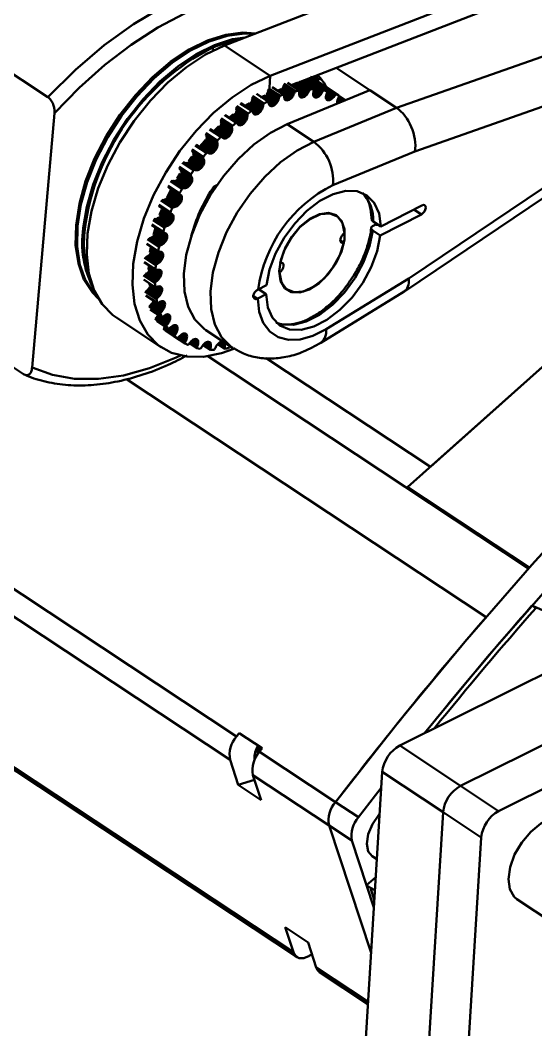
# Model space of a CAD drawing. Header units: millimetres. Extents: x -253 to 12701, y 1223 to 2077.
# Drawn here: x 325.2 to 370.3, y 1544 to 1632.4 of the extents above; entities that cross this region are included whole.
import ezdxf

# ---------------------------------------------------------------- set-up
doc = ezdxf.new("R2010")
doc.units = ezdxf.units.MM
doc.layers.add('NET DAM', color=7, linetype='Continuous', lineweight=50)

msp = doc.modelspace()

# ---------------------------------------------------------------- linework, layer by layer
at = {"layer": 'NET DAM', "color": 7}
for p, q in [((386.724, 1642.866), (347.053, 1627.502)), ((383.516, 1640.072), (349.682, 1626.969)), ((327.632, 1625.61), (308.999, 1637.952)), ((357.603, 1635.779), (343.06, 1630.146)), ((358.093, 1624.688), (377.401, 1631.483)), ((347.053, 1627.502), (343.06, 1630.146)), ((351.258, 1626.944), (351.114, 1627.523)), ((352.817, 1628.183), (355.764, 1626.231)), ((378.967, 1627.65), (359.717, 1620.875)), ((348.234, 1625.847), (347.236, 1626.508)), ((349.111, 1625.849), (348.113, 1626.51)), ((349.154, 1625.949), (348.156, 1626.61)), ((349.186, 1626.04), (348.188, 1626.702)), ((349.225, 1626.107), (348.226, 1626.768)), ((349.279, 1626.144), (348.281, 1626.805)), ((349.58, 1626.203), (348.581, 1626.864)), ((349.619, 1626.184), (348.621, 1626.846)), ((349.486, 1626.893), (348.895, 1626.664)), ((350.25, 1625.836), (348.962, 1626.69)), ((350.318, 1625.93), (349.094, 1626.741)), ((350.377, 1626.025), (349.222, 1626.79)), ((350.43, 1626.123), (349.349, 1626.839)), ((350.472, 1626.214), (349.462, 1626.883)), ((350.517, 1626.277), (349.518, 1626.938)), ((350.571, 1626.306), (349.573, 1626.967)), ((350.853, 1626.307), (349.79, 1627.01)), ((351.554, 1625.953), (349.896, 1627.051)), ((351.616, 1626.047), (350.024, 1627.101)), ((351.666, 1626.135), (350.14, 1627.146)), ((351.715, 1626.193), (350.227, 1627.179)), ((351.769, 1626.212), (350.279, 1627.2)), ((352.025, 1626.156), (350.386, 1627.241)), ((352.683, 1625.721), (350.387, 1627.242)), ((352.741, 1625.805), (350.504, 1627.287)), ((352.794, 1625.858), (350.587, 1627.319)), ((352.845, 1625.867), (350.628, 1627.335)), ((353.071, 1625.754), (350.663, 1627.348)), ((346.479, 1625.025), (345.48, 1625.686)), ((346.529, 1625.077), (345.531, 1625.738)), ((346.847, 1625.246), (345.849, 1625.907)), ((346.896, 1625.247), (345.898, 1625.908)), ((346.607, 1625.773), (346.222, 1625.6)), ((347.424, 1624.926), (346.33, 1625.65)), ((347.521, 1625.006), (346.46, 1625.709)), ((347.613, 1625.107), (346.607, 1625.773)), ((347.694, 1625.226), (346.695, 1625.887)), ((347.743, 1625.329), (346.745, 1625.99)), ((347.783, 1625.429), (346.785, 1626.09)), ((347.815, 1625.528), (346.817, 1626.189)), ((347.837, 1625.618), (346.838, 1626.279)), ((347.869, 1625.686), (346.87, 1626.348)), ((347.922, 1625.731), (346.924, 1626.392)), ((348.279, 1625.838), (347.281, 1626.499)), ((348.008, 1626.32), (347.72, 1626.208)), ((348.911, 1625.54), (347.835, 1626.253)), ((347.869, 1625.686), (347.837, 1625.618)), ((347.922, 1625.731), (347.869, 1625.686)), ((349.002, 1625.651), (347.997, 1626.316)), ((349.061, 1625.751), (348.062, 1626.412)), ((348.279, 1625.838), (348.234, 1625.847)), ((348.292, 1625.786), (348.279, 1625.838)), ((348.286, 1625.702), (348.292, 1625.786)), ((348.288, 1625.615), (348.286, 1625.702)), ((348.714, 1625.386), (348.287, 1625.669)), ((348.814, 1625.452), (348.288, 1625.8)), ((355.764, 1626.231), (348.536, 1623.248)), ((349.002, 1625.651), (348.911, 1625.54)), ((349.061, 1625.751), (349.002, 1625.651)), ((349.111, 1625.849), (349.061, 1625.751)), ((349.154, 1625.949), (349.111, 1625.849)), ((349.186, 1626.04), (349.154, 1625.949)), ((349.225, 1626.107), (349.186, 1626.04)), ((349.279, 1626.144), (349.225, 1626.107)), ((349.619, 1626.184), (349.58, 1626.203)), ((349.596, 1625.856), (349.597, 1625.944)), ((349.604, 1625.769), (349.596, 1625.856)), ((349.953, 1625.612), (349.596, 1625.848)), ((349.597, 1625.944), (349.606, 1626.038)), ((350.053, 1625.662), (349.598, 1625.962)), ((349.64, 1625.684), (349.604, 1625.769)), ((349.606, 1626.038), (349.623, 1626.126)), ((349.857, 1625.589), (349.611, 1625.752)), ((350.153, 1625.737), (349.617, 1626.092)), ((349.623, 1626.126), (349.619, 1626.184)), ((349.697, 1625.625), (349.64, 1625.684)), ((349.771, 1625.593), (349.651, 1625.672)), ((349.771, 1625.593), (349.697, 1625.625)), ((350.053, 1625.662), (349.953, 1625.612)), ((350.153, 1625.737), (350.053, 1625.662)), ((350.25, 1625.836), (350.153, 1625.737)), ((350.318, 1625.93), (350.25, 1625.836)), ((350.377, 1626.025), (350.318, 1625.93)), ((350.43, 1626.123), (350.377, 1626.025)), ((350.472, 1626.214), (350.43, 1626.123)), ((350.517, 1626.277), (350.472, 1626.214)), ((350.571, 1626.306), (350.517, 1626.277)), ((350.815, 1625.838), (350.819, 1625.933)), ((350.836, 1625.74), (350.815, 1625.838)), ((351.208, 1625.632), (350.817, 1625.89)), ((350.819, 1625.933), (350.832, 1626.027)), ((351.11, 1625.599), (350.826, 1625.788)), ((351.31, 1625.691), (350.83, 1626.009)), ((350.832, 1626.027), (350.854, 1626.125)), ((350.879, 1625.665), (350.836, 1625.74)), ((350.886, 1626.279), (350.853, 1626.307)), ((350.854, 1626.125), (350.882, 1626.216)), ((351.02, 1625.594), (350.859, 1625.701)), ((351.412, 1625.777), (350.86, 1626.143)), ((350.942, 1625.617), (350.879, 1625.665)), ((350.882, 1626.216), (350.886, 1626.279)), ((351.486, 1625.864), (350.885, 1626.262)), ((351.208, 1625.632), (351.11, 1625.599)), ((351.31, 1625.691), (351.208, 1625.632)), ((351.412, 1625.777), (351.31, 1625.691)), ((351.486, 1625.864), (351.412, 1625.777)), ((351.554, 1625.953), (351.486, 1625.864)), ((351.616, 1626.047), (351.554, 1625.953)), ((351.666, 1626.135), (351.616, 1626.047)), ((351.715, 1626.193), (351.666, 1626.135)), ((351.769, 1626.212), (351.715, 1626.193)), ((351.926, 1625.663), (351.943, 1625.763)), ((351.931, 1625.554), (351.926, 1625.663)), ((352.355, 1625.404), (351.929, 1625.686)), ((351.943, 1625.763), (351.968, 1625.862)), ((352.46, 1625.475), (351.955, 1625.81)), ((351.968, 1625.862), (352.001, 1625.961)), ((352.54, 1625.553), (351.987, 1625.919)), ((352.001, 1625.961), (352.039, 1626.053)), ((352.051, 1626.119), (352.025, 1626.156)), ((352.614, 1625.634), (352.027, 1626.023)), ((352.039, 1626.053), (352.051, 1626.119)), ((352.614, 1625.634), (352.54, 1625.553)), ((352.683, 1625.721), (352.614, 1625.634)), ((352.741, 1625.805), (352.683, 1625.721)), ((352.794, 1625.858), (352.741, 1625.805)), ((352.845, 1625.867), (352.794, 1625.858)), ((353.022, 1625.551), (353.069, 1625.641)), ((353.547, 1625.316), (353.066, 1625.634)), ((353.069, 1625.641), (353.09, 1625.709)), ((353.09, 1625.709), (353.071, 1625.754)), ((353.652, 1625.359), (353.076, 1625.74)), ((353.623, 1625.347), (353.087, 1625.702)), ((355.764, 1626.231), (358.093, 1624.688)), ((345.086, 1624.138), (344.087, 1624.799)), ((345.132, 1624.195), (344.134, 1624.856)), ((345.448, 1624.414), (344.45, 1625.076)), ((345.501, 1624.426), (344.502, 1625.087)), ((345.286, 1625.107), (344.925, 1624.888)), ((346.01, 1624.169), (344.925, 1624.888)), ((346.109, 1624.242), (345.032, 1624.954)), ((346.202, 1624.335), (345.154, 1625.028)), ((346.285, 1624.445), (345.286, 1625.107)), ((346.355, 1624.57), (345.357, 1625.231)), ((346.394, 1624.674), (345.396, 1625.335)), ((346.423, 1624.773), (345.425, 1625.434)), ((346.443, 1624.87), (345.445, 1625.531)), ((346.454, 1624.956), (345.456, 1625.617)), ((346.423, 1624.773), (346.394, 1624.674)), ((346.443, 1624.87), (346.423, 1624.773)), ((346.454, 1624.956), (346.443, 1624.87)), ((346.479, 1625.025), (346.454, 1624.956)), ((346.529, 1625.077), (346.479, 1625.025)), ((346.896, 1625.247), (346.847, 1625.246)), ((346.917, 1625.203), (346.896, 1625.247)), ((346.922, 1625.125), (346.917, 1625.203)), ((347.324, 1624.869), (346.921, 1625.135)), ((346.937, 1625.047), (346.922, 1625.125)), ((346.96, 1624.975), (346.937, 1625.047)), ((347.226, 1624.837), (346.944, 1625.024)), ((346.993, 1624.909), (346.96, 1624.975)), ((347.136, 1624.832), (346.98, 1624.936)), ((347.057, 1624.856), (346.993, 1624.909)), ((347.136, 1624.832), (347.057, 1624.856)), ((347.226, 1624.837), (347.136, 1624.832)), ((347.324, 1624.869), (347.226, 1624.837)), ((347.424, 1624.926), (347.324, 1624.869)), ((347.521, 1625.006), (347.424, 1624.926)), ((347.613, 1625.107), (347.521, 1625.006)), ((347.694, 1625.226), (347.613, 1625.107)), ((347.743, 1625.329), (347.694, 1625.226)), ((347.783, 1625.429), (347.743, 1625.329)), ((347.815, 1625.528), (347.783, 1625.429)), ((347.837, 1625.618), (347.815, 1625.528)), ((348.3, 1625.534), (348.288, 1625.615)), ((348.616, 1625.345), (348.297, 1625.557)), ((348.32, 1625.457), (348.3, 1625.534)), ((348.523, 1625.332), (348.318, 1625.467)), ((348.371, 1625.387), (348.32, 1625.457)), ((348.44, 1625.345), (348.366, 1625.394)), ((348.44, 1625.345), (348.371, 1625.387)), ((348.523, 1625.332), (348.44, 1625.345)), ((348.616, 1625.345), (348.523, 1625.332)), ((348.714, 1625.386), (348.616, 1625.345)), ((348.814, 1625.452), (348.714, 1625.386)), ((348.911, 1625.54), (348.814, 1625.452)), ((349.857, 1625.589), (349.771, 1625.593)), ((349.953, 1625.612), (349.857, 1625.589)), ((351.02, 1625.594), (350.942, 1625.617)), ((351.11, 1625.599), (351.02, 1625.594)), ((352.255, 1625.362), (351.93, 1625.577)), ((351.961, 1625.465), (351.931, 1625.554)), ((352.161, 1625.347), (351.954, 1625.484)), ((352.011, 1625.4), (351.961, 1625.465)), ((352.079, 1625.36), (352.003, 1625.411)), ((352.079, 1625.36), (352.011, 1625.4)), ((352.161, 1625.347), (352.079, 1625.36)), ((352.255, 1625.362), (352.161, 1625.347)), ((352.355, 1625.404), (352.255, 1625.362)), ((352.46, 1625.475), (352.355, 1625.404)), ((352.54, 1625.553), (352.46, 1625.475)), ((352.902, 1625.13), (352.912, 1625.248)), ((352.913, 1625.054), (352.902, 1625.13)), ((352.972, 1625.079), (352.903, 1625.124)), ((353.087, 1625.126), (352.911, 1625.242)), ((352.912, 1625.248), (352.941, 1625.351)), ((353.2, 1625.173), (352.94, 1625.345)), ((352.941, 1625.351), (352.978, 1625.451)), ((353.315, 1625.22), (352.976, 1625.445)), ((352.978, 1625.451), (353.022, 1625.551)), ((353.435, 1625.27), (353.019, 1625.545)), ((326.255, 1601.965), (328.215, 1624.224)), ((344.07, 1623.37), (343.072, 1624.032)), ((344.124, 1623.391), (343.126, 1624.052)), ((343.847, 1624.141), (343.468, 1623.844)), ((344.604, 1623.198), (343.541, 1623.902)), ((344.704, 1623.263), (343.631, 1623.973)), ((344.799, 1623.349), (343.734, 1624.054)), ((344.886, 1623.453), (343.847, 1624.141)), ((344.96, 1623.57), (343.961, 1624.231)), ((345.017, 1623.698), (344.019, 1624.359)), ((345.044, 1623.8), (344.045, 1624.462)), ((345.061, 1623.897), (344.063, 1624.558)), ((345.069, 1624.07), (344.071, 1624.731)), ((345.069, 1623.99), (344.071, 1624.651)), ((345.061, 1623.897), (345.044, 1623.8)), ((345.069, 1623.99), (345.061, 1623.897)), ((345.086, 1624.138), (345.069, 1624.07)), ((345.069, 1624.07), (345.069, 1623.99)), ((345.132, 1624.195), (345.086, 1624.138)), ((345.501, 1624.426), (345.448, 1624.414)), ((345.529, 1624.389), (345.501, 1624.426)), ((345.545, 1624.32), (345.529, 1624.389)), ((345.91, 1624.12), (345.534, 1624.37)), ((345.572, 1624.251), (345.545, 1624.32)), ((345.815, 1624.097), (345.568, 1624.26)), ((345.607, 1624.191), (345.572, 1624.251)), ((345.651, 1624.138), (345.607, 1624.191)), ((345.727, 1624.103), (345.624, 1624.171)), ((345.727, 1624.103), (345.651, 1624.138)), ((345.815, 1624.097), (345.727, 1624.103)), ((345.91, 1624.12), (345.815, 1624.097)), ((346.01, 1624.169), (345.91, 1624.12)), ((346.109, 1624.242), (346.01, 1624.169)), ((346.202, 1624.335), (346.109, 1624.242)), ((346.285, 1624.445), (346.202, 1624.335)), ((346.355, 1624.57), (346.285, 1624.445)), ((346.394, 1624.674), (346.355, 1624.57)), ((350.866, 1621.705), (358.093, 1624.688)), ((343.602, 1622.38), (342.569, 1623.064)), ((343.665, 1622.502), (342.667, 1623.163)), ((343.709, 1622.63), (342.71, 1623.291)), ((343.712, 1622.979), (342.714, 1623.64)), ((343.721, 1623.044), (342.723, 1623.705)), ((343.723, 1622.729), (342.725, 1623.39)), ((343.724, 1622.906), (342.726, 1623.567)), ((343.728, 1622.82), (342.73, 1623.481)), ((343.763, 1623.106), (342.765, 1623.767)), ((344.505, 1623.157), (343.468, 1623.844)), ((343.721, 1623.044), (343.712, 1622.979)), ((343.712, 1622.979), (343.724, 1622.906)), ((343.763, 1623.106), (343.721, 1623.044)), ((344.124, 1623.391), (344.07, 1623.37)), ((344.16, 1623.364), (344.124, 1623.391)), ((344.187, 1623.304), (344.16, 1623.364)), ((344.224, 1623.247), (344.187, 1623.304)), ((344.41, 1623.144), (344.201, 1623.283)), ((344.27, 1623.2), (344.224, 1623.247)), ((344.324, 1623.161), (344.27, 1623.2)), ((344.41, 1623.144), (344.324, 1623.161)), ((344.505, 1623.157), (344.41, 1623.144)), ((344.604, 1623.198), (344.505, 1623.157)), ((344.704, 1623.263), (344.604, 1623.198)), ((344.799, 1623.349), (344.704, 1623.263)), ((344.886, 1623.453), (344.799, 1623.349)), ((344.96, 1623.57), (344.886, 1623.453)), ((345.017, 1623.698), (344.96, 1623.57)), ((345.044, 1623.8), (345.017, 1623.698)), ((348.536, 1623.248), (350.866, 1621.705)), ((342.415, 1621.708), (341.416, 1622.369)), ((342.415, 1621.768), (341.417, 1622.43)), ((342.437, 1621.644), (341.439, 1622.305)), ((342.451, 1621.833), (341.453, 1622.495)), ((342.453, 1621.566), (341.455, 1622.227)), ((342.46, 1621.482), (341.462, 1622.143)), ((342.742, 1622.137), (341.744, 1622.798)), ((342.797, 1622.167), (341.799, 1622.828)), ((342.839, 1622.15), (341.841, 1622.811)), ((343.137, 1622.001), (342.139, 1622.662)), ((343.236, 1622.033), (342.205, 1622.716)), ((343.337, 1622.09), (342.28, 1622.79)), ((343.434, 1622.169), (342.369, 1622.875)), ((343.524, 1622.268), (342.466, 1622.968)), ((342.797, 1622.167), (342.742, 1622.137)), ((342.839, 1622.15), (342.797, 1622.167)), ((342.876, 1622.101), (342.839, 1622.15)), ((343.043, 1621.999), (342.863, 1622.118)), ((342.924, 1622.057), (342.876, 1622.101)), ((343.337, 1622.09), (343.236, 1622.033)), ((343.434, 1622.169), (343.337, 1622.09)), ((343.524, 1622.268), (343.434, 1622.169)), ((343.602, 1622.38), (343.524, 1622.268)), ((343.665, 1622.502), (343.602, 1622.38)), ((343.709, 1622.63), (343.665, 1622.502)), ((343.723, 1622.729), (343.709, 1622.63)), ((343.728, 1622.82), (343.723, 1622.729)), ((343.724, 1622.906), (343.728, 1622.82)), ((359.184, 1609.762), (378.742, 1622.953)), ((341.495, 1620.742), (340.497, 1621.404)), ((341.55, 1620.781), (340.552, 1621.442)), ((341.597, 1620.774), (340.598, 1621.435)), ((341.701, 1620.707), (340.703, 1621.368)), ((341.765, 1620.688), (340.766, 1621.349)), ((341.836, 1620.678), (340.838, 1621.339)), ((341.936, 1620.7), (340.938, 1621.361)), ((342.038, 1620.749), (341.008, 1621.431)), ((342.137, 1620.821), (341.084, 1621.519)), ((342.23, 1620.914), (341.168, 1621.617)), ((342.312, 1621.022), (341.259, 1621.719)), ((342.38, 1621.14), (341.35, 1621.822)), ((342.43, 1621.264), (341.432, 1621.925)), ((342.459, 1621.39), (341.461, 1622.051)), ((342.43, 1621.264), (342.38, 1621.14)), ((342.451, 1621.833), (342.415, 1621.768)), ((342.415, 1621.768), (342.415, 1621.708)), ((342.415, 1621.708), (342.437, 1621.644)), ((342.459, 1621.39), (342.43, 1621.264)), ((342.437, 1621.644), (342.453, 1621.566)), ((342.453, 1621.566), (342.46, 1621.482)), ((342.46, 1621.482), (342.459, 1621.39)), ((342.98, 1622.023), (342.913, 1622.067)), ((342.98, 1622.023), (342.924, 1622.057)), ((343.043, 1621.999), (342.98, 1622.023)), ((343.137, 1622.001), (343.043, 1621.999)), ((343.236, 1622.033), (343.137, 1622.001)), ((358.789, 1608.627), (378.386, 1621.844)), ((340.218, 1620.442), (339.906, 1620.016)), ((341.19, 1619.639), (340.138, 1620.336)), ((341.197, 1620.34), (340.198, 1621.001)), ((341.205, 1620.284), (340.207, 1620.945)), ((341.246, 1619.761), (340.218, 1620.442)), ((341.226, 1620.406), (340.228, 1621.067)), ((341.238, 1620.231), (340.24, 1620.892)), ((341.266, 1620.163), (340.267, 1620.825)), ((341.283, 1619.884), (340.284, 1620.545)), ((341.285, 1620.088), (340.287, 1620.75)), ((341.296, 1620.004), (340.298, 1620.665)), ((341.226, 1620.406), (341.197, 1620.34)), ((341.197, 1620.34), (341.205, 1620.284)), ((341.55, 1620.781), (341.495, 1620.742)), ((341.597, 1620.774), (341.55, 1620.781)), ((341.643, 1620.737), (341.597, 1620.774)), ((341.701, 1620.707), (341.643, 1620.737)), ((341.765, 1620.688), (341.701, 1620.707)), ((341.836, 1620.678), (341.765, 1620.688)), ((341.936, 1620.7), (341.836, 1620.678)), ((342.038, 1620.749), (341.936, 1620.7)), ((342.137, 1620.821), (342.038, 1620.749)), ((342.23, 1620.914), (342.137, 1620.821)), ((342.312, 1621.022), (342.23, 1620.914)), ((342.38, 1621.14), (342.312, 1621.022)), ((359.717, 1620.875), (352.548, 1617.916)), ((359.067, 1591.498), (391.61, 1620.534)), ((340.093, 1618.789), (339.095, 1619.451)), ((340.116, 1618.856), (339.118, 1619.517)), ((340.357, 1619.217), (339.359, 1619.878)), ((340.41, 1619.264), (339.411, 1619.925)), ((340.461, 1619.267), (339.462, 1619.928)), ((340.515, 1619.243), (339.517, 1619.904)), ((340.581, 1619.227), (339.583, 1619.888)), ((340.652, 1619.223), (339.654, 1619.884)), ((340.729, 1619.229), (339.731, 1619.89)), ((340.833, 1619.269), (339.835, 1619.93)), ((340.935, 1619.335), (339.906, 1620.016)), ((341.031, 1619.421), (339.979, 1620.118)), ((341.117, 1619.524), (340.058, 1620.226)), ((341.117, 1619.524), (341.031, 1619.421)), ((341.19, 1619.639), (341.117, 1619.524)), ((341.246, 1619.761), (341.19, 1619.639)), ((341.205, 1620.284), (341.238, 1620.231)), ((341.238, 1620.231), (341.266, 1620.163)), ((341.283, 1619.884), (341.246, 1619.761)), ((341.266, 1620.163), (341.285, 1620.088)), ((341.296, 1620.004), (341.283, 1619.884)), ((341.285, 1620.088), (341.296, 1620.004)), ((339.197, 1618.955), (338.923, 1618.504)), ((340.043, 1617.92), (338.991, 1618.617)), ((340.122, 1618.031), (339.061, 1618.734)), ((340.11, 1618.741), (339.112, 1619.402)), ((340.184, 1618.151), (339.131, 1618.848)), ((340.153, 1618.699), (339.154, 1619.36)), ((340.192, 1618.643), (339.193, 1619.304)), ((340.227, 1618.273), (339.197, 1618.955)), ((340.223, 1618.579), (339.224, 1619.24)), ((340.246, 1618.505), (339.248, 1619.166)), ((340.249, 1618.392), (339.25, 1619.054)), ((340.116, 1618.856), (340.093, 1618.789)), ((340.093, 1618.789), (340.11, 1618.741)), ((340.11, 1618.741), (340.153, 1618.699)), ((340.153, 1618.699), (340.192, 1618.643)), ((340.192, 1618.643), (340.223, 1618.579)), ((340.223, 1618.579), (340.246, 1618.505)), ((340.41, 1619.264), (340.357, 1619.217)), ((340.461, 1619.267), (340.41, 1619.264)), ((340.515, 1619.243), (340.461, 1619.267)), ((340.581, 1619.227), (340.515, 1619.243)), ((340.652, 1619.223), (340.581, 1619.227)), ((340.729, 1619.229), (340.652, 1619.223)), ((340.833, 1619.269), (340.729, 1619.229)), ((340.935, 1619.335), (340.833, 1619.269)), ((341.031, 1619.421), (340.935, 1619.335)), ((339.13, 1617.152), (338.132, 1617.814)), ((339.145, 1617.218), (338.147, 1617.879)), ((339.154, 1617.112), (338.156, 1617.773)), ((339.255, 1617.04), (338.257, 1617.701)), ((339.352, 1617.596), (338.354, 1618.257)), ((339.402, 1617.649), (338.404, 1618.31)), ((339.456, 1617.662), (338.458, 1618.323)), ((339.518, 1617.652), (338.52, 1618.313)), ((339.59, 1617.651), (338.592, 1618.312)), ((339.666, 1617.661), (338.668, 1618.323)), ((339.748, 1617.683), (338.75, 1618.344)), ((339.854, 1617.741), (338.855, 1618.402)), ((339.953, 1617.821), (338.923, 1618.504)), ((339.748, 1617.683), (339.666, 1617.661)), ((339.854, 1617.741), (339.748, 1617.683)), ((339.953, 1617.821), (339.854, 1617.741)), ((340.043, 1617.92), (339.953, 1617.821)), ((340.122, 1618.031), (340.043, 1617.92)), ((340.184, 1618.151), (340.122, 1618.031)), ((340.227, 1618.273), (340.184, 1618.151)), ((340.249, 1618.392), (340.227, 1618.273)), ((340.246, 1618.505), (340.249, 1618.392)), ((342.324, 1617.807), (342.251, 1617.855)), ((339.019, 1616.149), (338.021, 1616.811)), ((338.419, 1617.599), (338.031, 1616.82)), ((339.114, 1616.243), (338.081, 1616.927)), ((339.197, 1616.351), (338.141, 1617.05)), ((339.265, 1616.469), (338.201, 1617.173)), ((339.315, 1616.59), (338.259, 1617.289)), ((339.297, 1616.988), (338.299, 1617.649)), ((339.344, 1616.71), (338.312, 1617.393)), ((339.333, 1616.925), (338.334, 1617.586)), ((339.351, 1616.823), (338.352, 1617.484)), ((339.145, 1617.218), (339.13, 1617.152)), ((339.13, 1617.152), (339.154, 1617.112)), ((339.154, 1617.112), (339.206, 1617.082)), ((339.206, 1617.082), (339.255, 1617.04)), ((339.255, 1617.04), (339.297, 1616.988)), ((339.297, 1616.988), (339.333, 1616.925)), ((339.333, 1616.925), (339.351, 1616.823)), ((339.351, 1616.823), (339.344, 1616.71)), ((339.402, 1617.649), (339.352, 1617.596)), ((339.456, 1617.662), (339.402, 1617.649)), ((339.518, 1617.652), (339.456, 1617.662)), ((339.59, 1617.651), (339.518, 1617.652)), ((339.666, 1617.661), (339.59, 1617.651)), ((338.328, 1615.465), (337.329, 1616.126)), ((338.335, 1615.528), (337.336, 1616.189)), ((338.359, 1615.433), (337.361, 1616.094)), ((338.504, 1615.914), (337.505, 1616.575)), ((338.549, 1615.973), (337.551, 1616.634)), ((338.605, 1615.996), (337.607, 1616.657)), ((338.673, 1615.999), (337.675, 1616.66)), ((338.75, 1616.013), (337.752, 1616.675)), ((338.83, 1616.039), (337.832, 1616.7)), ((338.915, 1616.075), (337.916, 1616.736)), ((338.549, 1615.973), (338.504, 1615.914)), ((338.605, 1615.996), (338.549, 1615.973)), ((338.673, 1615.999), (338.605, 1615.996)), ((338.75, 1616.013), (338.673, 1615.999)), ((338.83, 1616.039), (338.75, 1616.013)), ((338.915, 1616.075), (338.83, 1616.039)), ((339.019, 1616.149), (338.915, 1616.075)), ((339.114, 1616.243), (339.019, 1616.149)), ((339.197, 1616.351), (339.114, 1616.243)), ((339.265, 1616.469), (339.197, 1616.351)), ((339.315, 1616.59), (339.265, 1616.469)), ((339.344, 1616.71), (339.315, 1616.59)), ((356.725, 1614.303), (360.315, 1616.149)), ((338.162, 1614.39), (337.164, 1615.051)), ((338.247, 1614.441), (337.249, 1615.102)), ((338.348, 1614.53), (337.35, 1615.191)), ((337.582, 1615.793), (337.399, 1615.322)), ((338.437, 1614.635), (337.399, 1615.322)), ((338.51, 1614.75), (337.449, 1615.453)), ((338.567, 1614.871), (337.497, 1615.579)), ((338.603, 1614.992), (337.542, 1615.694)), ((338.618, 1615.107), (337.582, 1615.793)), ((338.609, 1615.211), (337.611, 1615.872)), ((338.335, 1615.528), (338.328, 1615.465)), ((338.328, 1615.465), (338.359, 1615.433)), ((338.359, 1615.433), (338.418, 1615.417)), ((338.576, 1615.3), (338.385, 1615.426)), ((338.418, 1615.417), (338.477, 1615.388)), ((338.529, 1615.35), (338.453, 1615.4)), ((338.477, 1615.388), (338.529, 1615.35)), ((338.529, 1615.35), (338.576, 1615.3)), ((338.576, 1615.3), (338.609, 1615.211)), ((338.618, 1615.107), (338.603, 1614.992)), ((338.609, 1615.211), (338.618, 1615.107)), ((352.859, 1615.239), (352.649, 1615.378)), ((360.277, 1615.358), (356.687, 1613.511)), ((385.774, 1615.327), (361.058, 1593.274)), ((330.857, 1614.063), (330.724, 1614.151)), ((337.703, 1613.824), (336.705, 1614.485)), ((337.705, 1613.766), (336.706, 1614.427)), ((337.83, 1614.21), (336.832, 1614.871)), ((337.021, 1614.19), (336.852, 1613.574)), ((337.871, 1614.273), (336.873, 1614.934)), ((337.928, 1614.305), (336.93, 1614.966)), ((337.999, 1614.322), (337.001, 1614.983)), ((338.064, 1613.499), (337.021, 1614.19)), ((338.08, 1614.351), (337.082, 1615.012)), ((337.871, 1614.273), (337.83, 1614.21)), ((337.928, 1614.305), (337.871, 1614.273)), ((337.999, 1614.322), (337.928, 1614.305)), ((338.08, 1614.351), (337.999, 1614.322)), ((338.162, 1614.39), (338.08, 1614.351)), ((338.247, 1614.441), (338.162, 1614.39)), ((338.348, 1614.53), (338.247, 1614.441)), ((338.437, 1614.635), (338.348, 1614.53)), ((338.51, 1614.75), (338.437, 1614.635)), ((338.567, 1614.871), (338.51, 1614.75)), ((338.603, 1614.992), (338.567, 1614.871)), ((356.047, 1614.357), (356.383, 1614.529)), ((356.06, 1614.743), (356.725, 1614.303)), ((306.865, 1613.724), (325.499, 1601.382)), ((337.438, 1612.628), (336.44, 1613.289)), ((337.512, 1612.658), (336.514, 1613.319)), ((337.594, 1612.701), (336.596, 1613.362)), ((337.676, 1612.754), (336.678, 1613.415)), ((337.76, 1612.817), (336.762, 1613.478)), ((337.856, 1612.919), (336.854, 1613.583)), ((337.936, 1613.033), (336.891, 1613.725)), ((337.999, 1613.153), (336.928, 1613.862)), ((338.042, 1613.274), (336.963, 1613.989)), ((338.064, 1613.392), (336.995, 1614.1)), ((337.703, 1613.824), (337.705, 1613.766)), ((337.705, 1613.766), (337.743, 1613.743)), ((337.743, 1613.743), (337.808, 1613.74)), ((337.808, 1613.74), (337.875, 1613.726)), ((338.04, 1613.592), (337.821, 1613.738)), ((337.875, 1613.726), (337.936, 1613.702)), ((337.936, 1613.702), (337.993, 1613.666)), ((337.993, 1613.666), (338.04, 1613.592)), ((338.042, 1613.274), (337.999, 1613.153)), ((338.04, 1613.592), (338.064, 1613.499)), ((338.064, 1613.392), (338.042, 1613.274)), ((338.064, 1613.499), (338.064, 1613.392)), ((356.687, 1613.511), (356.022, 1613.952)), ((337.265, 1612.144), (336.267, 1612.805)), ((337.275, 1612.091), (336.276, 1612.752)), ((337.347, 1612.521), (336.349, 1613.183)), ((337.382, 1612.587), (336.384, 1613.248)), ((336.643, 1612.62), (336.545, 1612.02)), ((337.703, 1611.714), (336.61, 1612.438)), ((337.382, 1612.587), (337.347, 1612.521)), ((337.438, 1612.628), (337.382, 1612.587)), ((337.512, 1612.658), (337.438, 1612.628)), ((337.594, 1612.701), (337.512, 1612.658)), ((337.676, 1612.754), (337.594, 1612.701)), ((337.76, 1612.817), (337.676, 1612.754)), ((337.856, 1612.919), (337.76, 1612.817)), ((337.936, 1613.033), (337.856, 1612.919)), ((337.999, 1613.153), (337.936, 1613.033)), ((353.485, 1612.881), (353.19, 1613.077)), ((337.065, 1610.886), (336.067, 1611.547)), ((337.094, 1610.953), (336.095, 1611.614)), ((337.148, 1611.002), (336.149, 1611.663)), ((337.223, 1611.044), (336.224, 1611.705)), ((337.304, 1611.1), (336.306, 1611.761)), ((337.385, 1611.165), (336.386, 1611.826)), ((337.465, 1611.24), (336.467, 1611.901)), ((337.554, 1611.352), (336.545, 1612.02)), ((337.624, 1611.472), (336.567, 1612.172)), ((337.674, 1611.594), (336.589, 1612.312)), ((337.265, 1612.144), (337.275, 1612.091)), ((337.275, 1612.091), (337.319, 1612.078)), ((337.319, 1612.078), (337.389, 1612.09)), ((337.711, 1611.825), (337.326, 1612.08)), ((337.389, 1612.09), (337.462, 1612.091)), ((337.695, 1611.923), (337.442, 1612.09)), ((337.462, 1612.091), (337.53, 1612.081)), ((337.53, 1612.081), (337.596, 1612.06)), ((337.657, 1612.003), (337.547, 1612.076)), ((337.596, 1612.06), (337.657, 1612.003)), ((337.674, 1611.594), (337.624, 1611.472)), ((337.657, 1612.003), (337.695, 1611.923)), ((337.703, 1611.714), (337.674, 1611.594)), ((337.695, 1611.923), (337.711, 1611.825)), ((337.711, 1611.825), (337.703, 1611.714)), ((337.03, 1610.526), (336.032, 1611.187)), ((337.047, 1610.48), (336.049, 1611.141)), ((336.438, 1610.856), (336.429, 1610.54)), ((337.506, 1609.988), (336.433, 1610.699)), ((337.543, 1610.11), (336.438, 1610.842)), ((337.094, 1610.953), (337.065, 1610.886)), ((337.148, 1611.002), (337.094, 1610.953)), ((337.223, 1611.044), (337.148, 1611.002)), ((337.304, 1611.1), (337.223, 1611.044)), ((337.385, 1611.165), (337.304, 1611.1)), ((337.465, 1611.24), (337.385, 1611.165)), ((337.554, 1611.352), (337.465, 1611.24)), ((337.624, 1611.472), (337.554, 1611.352)), ((347.941, 1611.116), (347.927, 1611.125)), ((336.991, 1609.34), (335.992, 1610.002)), ((337.012, 1609.407), (336.013, 1610.068)), ((337.063, 1609.463), (336.064, 1610.124)), ((337.137, 1609.517), (336.139, 1610.178)), ((337.216, 1609.585), (336.218, 1610.246)), ((337.293, 1609.66), (336.295, 1610.321)), ((337.369, 1609.745), (336.371, 1610.406)), ((337.448, 1609.865), (336.429, 1610.54)), ((337.03, 1610.526), (337.047, 1610.48)), ((337.047, 1610.48), (337.096, 1610.477)), ((337.096, 1610.477), (337.17, 1610.502)), ((337.557, 1610.224), (337.149, 1610.495)), ((337.17, 1610.502), (337.247, 1610.518)), ((337.247, 1610.518), (337.322, 1610.523)), ((337.55, 1610.327), (337.261, 1610.519)), ((337.369, 1609.745), (337.293, 1609.66)), ((337.322, 1610.523), (337.395, 1610.517)), ((337.52, 1610.413), (337.358, 1610.52)), ((337.448, 1609.865), (337.369, 1609.745)), ((337.395, 1610.517), (337.468, 1610.478)), ((337.506, 1609.988), (337.448, 1609.865)), ((337.468, 1610.478), (337.52, 1610.413)), ((337.543, 1610.11), (337.506, 1609.988)), ((337.52, 1610.413), (337.55, 1610.327)), ((337.557, 1610.224), (337.543, 1610.11)), ((337.55, 1610.327), (337.557, 1610.224)), ((347.867, 1610.273), (347.849, 1610.285)), ((351.943, 1605.308), (359.184, 1609.762)), ((337.003, 1609.006), (336.005, 1609.667)), ((337.028, 1608.967), (336.03, 1609.628)), ((337.332, 1608.188), (336.334, 1608.849)), ((337.404, 1608.272), (336.406, 1608.933)), ((337.473, 1608.365), (336.475, 1609.026)), ((336.486, 1609.342), (336.507, 1609.175)), ((337.541, 1608.49), (336.507, 1609.175)), ((337.012, 1609.407), (336.991, 1609.34)), ((337.003, 1609.006), (337.028, 1608.967)), ((337.063, 1609.463), (337.012, 1609.407)), ((337.028, 1608.967), (337.08, 1608.975)), ((337.585, 1608.614), (337.048, 1608.97)), ((337.137, 1609.517), (337.063, 1609.463)), ((337.08, 1608.975), (337.155, 1609.012)), ((337.216, 1609.585), (337.137, 1609.517)), ((337.155, 1609.012), (337.236, 1609.043)), ((337.608, 1608.732), (337.174, 1609.02)), ((337.293, 1609.66), (337.216, 1609.585)), ((337.236, 1609.043), (337.315, 1609.063)), ((337.608, 1608.84), (337.283, 1609.055)), ((337.315, 1609.063), (337.394, 1609.073)), ((337.586, 1608.932), (337.376, 1609.071)), ((337.394, 1609.073), (337.477, 1609.052)), ((337.542, 1609.004), (337.464, 1609.055)), ((337.477, 1609.052), (337.542, 1609.004)), ((337.542, 1609.004), (337.586, 1608.932)), ((337.586, 1608.932), (337.608, 1608.84)), ((337.608, 1608.84), (337.608, 1608.732)), ((346.019, 1608.795), (346.736, 1609.163)), ((348.357, 1608.897), (348.567, 1608.758)), ((337.125, 1607.919), (336.127, 1608.58)), ((337.138, 1607.984), (336.14, 1608.645)), ((337.184, 1607.617), (336.186, 1608.278)), ((337.185, 1608.045), (336.187, 1608.706)), ((337.216, 1607.587), (336.218, 1608.248)), ((337.257, 1608.11), (336.259, 1608.771)), ((337.138, 1607.984), (337.125, 1607.919)), ((337.185, 1608.045), (337.138, 1607.984)), ((337.257, 1608.11), (337.185, 1608.045)), ((337.332, 1608.188), (337.257, 1608.11)), ((337.404, 1608.272), (337.332, 1608.188)), ((337.473, 1608.365), (337.404, 1608.272)), ((337.541, 1608.49), (337.473, 1608.365)), ((337.585, 1608.614), (337.541, 1608.49)), ((337.608, 1608.732), (337.585, 1608.614)), ((345.952, 1607.988), (345.981, 1608.003)), ((346.698, 1608.372), (345.981, 1608.003)), ((346.019, 1608.795), (345.99, 1608.78)), ((346.042, 1608.806), (346.698, 1608.372)), ((351.484, 1604.132), (358.764, 1608.611)), ((337.465, 1606.654), (336.467, 1607.315)), ((337.471, 1606.716), (336.472, 1607.377)), ((337.512, 1606.781), (336.514, 1607.442)), ((337.58, 1606.854), (336.582, 1607.515)), ((337.65, 1606.941), (336.651, 1607.602)), ((337.714, 1607.032), (336.716, 1607.693)), ((337.776, 1607.131), (336.777, 1607.792)), ((337.184, 1607.617), (337.216, 1607.587)), ((337.216, 1607.587), (337.272, 1607.605)), ((337.272, 1607.605), (337.346, 1607.654)), ((337.83, 1607.259), (337.29, 1607.617)), ((337.346, 1607.654), (337.428, 1607.699)), ((337.861, 1607.381), (337.402, 1607.685)), ((337.428, 1607.699), (337.51, 1607.733)), ((337.869, 1607.493), (337.507, 1607.732)), ((337.51, 1607.733), (337.592, 1607.759)), ((337.592, 1607.759), (337.685, 1607.757)), ((337.854, 1607.591), (337.6, 1607.758)), ((337.685, 1607.757), (337.76, 1607.726)), ((337.817, 1607.67), (337.686, 1607.756)), ((337.776, 1607.131), (337.714, 1607.032)), ((337.76, 1607.726), (337.817, 1607.67)), ((337.83, 1607.259), (337.776, 1607.131)), ((337.817, 1607.67), (337.854, 1607.591)), ((337.861, 1607.381), (337.83, 1607.259)), ((337.854, 1607.591), (337.869, 1607.493)), ((337.869, 1607.493), (337.861, 1607.381)), ((333.572, 1606.355), (337.564, 1603.711)), ((337.571, 1606.391), (336.573, 1607.052)), ((338.001, 1605.63), (337.003, 1606.291)), ((338.004, 1605.573), (337.006, 1606.234)), ((338.036, 1605.698), (337.038, 1606.359)), ((338.099, 1605.779), (337.1, 1606.44)), ((338.161, 1605.872), (337.163, 1606.533)), ((337.471, 1606.716), (337.465, 1606.654)), ((337.512, 1606.781), (337.471, 1606.716)), ((337.58, 1606.854), (337.512, 1606.781)), ((337.571, 1606.391), (337.609, 1606.371)), ((337.65, 1606.941), (337.58, 1606.854)), ((337.609, 1606.371), (337.665, 1606.398)), ((338.218, 1605.968), (337.61, 1606.371)), ((337.714, 1607.032), (337.65, 1606.941)), ((337.665, 1606.398), (337.738, 1606.459)), ((338.27, 1606.07), (337.714, 1606.438)), ((337.738, 1606.459), (337.82, 1606.516)), ((337.82, 1606.516), (337.902, 1606.564)), ((338.31, 1606.198), (337.826, 1606.519)), ((337.902, 1606.564), (337.987, 1606.604)), ((338.326, 1606.316), (337.931, 1606.577)), ((337.987, 1606.604), (338.086, 1606.621)), ((338.319, 1606.419), (338.028, 1606.611)), ((338.086, 1606.621), (338.171, 1606.609)), ((338.289, 1606.505), (338.121, 1606.616)), ((338.171, 1606.609), (338.239, 1606.569)), ((338.239, 1606.569), (338.289, 1606.505)), ((338.31, 1606.198), (338.27, 1606.07)), ((338.289, 1606.505), (338.319, 1606.419)), ((338.326, 1606.316), (338.31, 1606.198)), ((338.319, 1606.419), (338.326, 1606.316)), ((338.153, 1605.356), (337.155, 1606.017)), ((338.718, 1604.752), (337.72, 1605.413)), ((338.729, 1604.7), (337.731, 1605.362)), ((338.747, 1604.821), (337.748, 1605.482)), ((338.802, 1604.907), (337.804, 1605.568)), ((338.036, 1605.698), (338.001, 1605.63)), ((338.001, 1605.63), (338.004, 1605.573)), ((338.099, 1605.779), (338.036, 1605.698)), ((338.161, 1605.872), (338.099, 1605.779)), ((338.153, 1605.356), (338.197, 1605.345)), ((338.218, 1605.968), (338.161, 1605.872)), ((338.197, 1605.345), (338.253, 1605.382)), ((338.27, 1606.07), (338.218, 1605.968)), ((338.253, 1605.382), (338.323, 1605.451)), ((338.856, 1605.005), (338.266, 1605.395)), ((338.323, 1605.451), (338.402, 1605.52)), ((338.903, 1605.104), (338.347, 1605.472)), ((338.402, 1605.52), (338.483, 1605.581)), ((338.944, 1605.208), (338.435, 1605.545)), ((338.483, 1605.581), (338.568, 1605.635)), ((338.969, 1605.332), (338.54, 1605.617)), ((338.568, 1605.635), (338.671, 1605.671)), ((338.97, 1605.442), (338.641, 1605.66)), ((338.671, 1605.671), (338.764, 1605.677)), ((338.948, 1605.535), (338.736, 1605.675)), ((338.764, 1605.677), (338.842, 1605.655)), ((338.905, 1605.607), (338.824, 1605.66)), ((338.842, 1605.655), (338.905, 1605.607)), ((338.905, 1605.607), (338.948, 1605.535)), ((338.969, 1605.332), (338.944, 1605.208)), ((338.948, 1605.535), (338.97, 1605.442)), ((338.97, 1605.442), (338.969, 1605.332)), ((338.919, 1604.533), (337.92, 1605.195)), ((339.625, 1604.056), (338.627, 1604.717)), ((338.747, 1604.821), (338.718, 1604.752)), ((338.718, 1604.752), (338.729, 1604.7)), ((338.802, 1604.907), (338.747, 1604.821)), ((338.856, 1605.005), (338.802, 1604.907)), ((338.903, 1605.104), (338.856, 1605.005)), ((338.944, 1605.208), (338.903, 1605.104)), ((338.919, 1604.533), (338.967, 1604.533)), ((339.606, 1604.1), (338.953, 1604.533)), ((338.967, 1604.533), (339.022, 1604.578)), ((339.626, 1604.169), (339.016, 1604.573)), ((339.022, 1604.578), (339.087, 1604.655)), ((339.673, 1604.259), (339.082, 1604.65)), ((339.087, 1604.655), (339.162, 1604.734)), ((339.718, 1604.358), (339.157, 1604.73)), ((339.162, 1604.734), (339.24, 1604.806)), ((339.754, 1604.458), (339.235, 1604.802)), ((339.24, 1604.806), (339.323, 1604.873)), ((339.784, 1604.561), (339.319, 1604.869)), ((339.323, 1604.873), (339.428, 1604.927)), ((339.794, 1604.68), (339.424, 1604.925)), ((339.428, 1604.927), (339.526, 1604.951)), ((339.779, 1604.78), (339.522, 1604.95)), ((339.526, 1604.951), (339.613, 1604.947)), ((339.743, 1604.86), (339.61, 1604.948)), ((339.613, 1604.947), (339.686, 1604.916)), ((339.686, 1604.916), (339.743, 1604.86)), ((339.754, 1604.458), (339.718, 1604.358)), ((339.743, 1604.86), (339.779, 1604.78)), ((339.784, 1604.561), (339.754, 1604.458)), ((339.779, 1604.78), (339.794, 1604.68)), ((339.794, 1604.68), (339.784, 1604.561)), ((340.34, 1604.405), (340.441, 1604.448)), ((340.441, 1604.448), (340.534, 1604.462)), ((340.764, 1604.256), (340.468, 1604.452)), ((340.534, 1604.462), (340.617, 1604.449)), ((340.735, 1604.344), (340.564, 1604.458)), ((340.617, 1604.449), (340.685, 1604.409)), ((341.447, 1605.235), (343.776, 1603.693)), ((339.626, 1604.169), (339.606, 1604.1)), ((339.606, 1604.1), (339.625, 1604.056)), ((339.673, 1604.259), (339.626, 1604.169)), ((339.718, 1604.358), (339.673, 1604.259)), ((339.85, 1603.943), (339.902, 1603.952)), ((339.902, 1603.952), (339.954, 1604.004)), ((339.954, 1604.004), (340.013, 1604.088)), ((340.013, 1604.088), (340.082, 1604.176)), ((340.67, 1603.654), (340.013, 1604.089)), ((340.644, 1603.69), (340.023, 1604.102)), ((340.656, 1603.757), (340.062, 1604.151)), ((340.082, 1604.176), (340.155, 1604.257)), ((340.694, 1603.848), (340.126, 1604.225)), ((340.155, 1604.257), (340.235, 1604.335)), ((340.728, 1603.948), (340.198, 1604.299)), ((340.235, 1604.335), (340.34, 1604.405)), ((340.753, 1604.046), (340.276, 1604.362)), ((340.77, 1604.146), (340.363, 1604.415)), ((340.656, 1603.757), (340.644, 1603.69)), ((340.644, 1603.69), (340.67, 1603.654)), ((340.694, 1603.848), (340.656, 1603.757)), ((340.685, 1604.409), (340.735, 1604.344)), ((340.728, 1603.948), (340.694, 1603.848)), ((340.753, 1604.046), (340.728, 1603.948)), ((340.735, 1604.344), (340.764, 1604.256)), ((340.77, 1604.146), (340.753, 1604.046)), ((340.764, 1604.256), (340.77, 1604.146)), ((340.927, 1603.597), (340.98, 1603.616)), ((340.98, 1603.616), (341.029, 1603.674)), ((341.029, 1603.674), (341.08, 1603.763)), ((341.08, 1603.763), (341.142, 1603.857)), ((341.142, 1603.857), (341.209, 1603.946)), ((341.843, 1603.503), (341.197, 1603.93)), ((341.81, 1603.531), (341.2, 1603.934)), ((341.209, 1603.946), (341.284, 1604.033)), ((341.814, 1603.594), (341.236, 1603.977)), ((341.284, 1604.033), (341.386, 1604.119)), ((341.841, 1603.685), (341.298, 1604.045)), ((341.863, 1603.782), (341.372, 1604.107)), ((341.386, 1604.119), (341.488, 1604.178)), ((341.876, 1603.877), (341.453, 1604.158)), ((341.488, 1604.178), (341.585, 1604.21)), ((341.881, 1603.971), (341.542, 1604.196)), ((341.585, 1604.21), (341.676, 1604.215)), ((341.859, 1604.07), (341.643, 1604.214)), ((341.676, 1604.215), (341.754, 1604.193)), ((341.816, 1604.144), (341.734, 1604.199)), ((341.754, 1604.193), (341.816, 1604.144)), ((341.814, 1603.594), (341.81, 1603.531)), ((341.841, 1603.685), (341.814, 1603.594)), ((341.816, 1604.144), (341.859, 1604.07)), ((341.863, 1603.782), (341.841, 1603.685)), ((341.859, 1604.07), (341.881, 1603.971)), ((341.876, 1603.877), (341.863, 1603.782)), ((341.881, 1603.971), (341.876, 1603.877)), ((342.124, 1603.504), (342.179, 1603.532)), ((342.179, 1603.532), (342.223, 1603.596)), ((342.223, 1603.596), (342.265, 1603.686)), ((342.265, 1603.686), (342.318, 1603.784)), ((342.318, 1603.784), (342.378, 1603.879)), ((342.378, 1603.879), (342.445, 1603.974)), ((342.445, 1603.974), (342.542, 1604.073)), ((343.076, 1603.625), (342.487, 1604.016)), ((343.072, 1603.683), (342.519, 1604.049)), ((342.542, 1604.073), (342.643, 1604.148)), ((343.089, 1603.772), (342.586, 1604.105)), ((342.643, 1604.148), (342.743, 1604.197)), ((343.099, 1603.865), (342.66, 1604.156)), ((343.1, 1603.954), (342.737, 1604.194)), ((342.743, 1604.197), (342.838, 1604.22)), ((343.092, 1604.041), (342.825, 1604.217)), ((342.838, 1604.22), (342.925, 1604.216)), ((343.055, 1604.126), (342.918, 1604.216)), ((342.925, 1604.216), (342.998, 1604.185)), ((342.998, 1604.185), (343.055, 1604.126)), ((343.055, 1604.126), (343.092, 1604.041)), ((343.089, 1603.772), (343.072, 1603.683)), ((343.072, 1603.683), (343.076, 1603.625)), ((343.076, 1603.625), (343.116, 1603.607)), ((343.099, 1603.865), (343.089, 1603.772)), ((343.092, 1604.041), (343.1, 1603.954)), ((343.1, 1603.954), (343.099, 1603.865)), ((343.416, 1603.666), (343.471, 1603.703)), ((343.471, 1603.703), (343.509, 1603.769)), ((343.509, 1603.769), (343.538, 1603.85)), ((369.641, 1584.384), (341.608, 1602.96)), ((341.81, 1603.531), (341.843, 1603.503)), ((365.925, 1580.13), (334.502, 1600.953)), ((369.7, 1584.451), (359.067, 1591.498)), ((359.067, 1591.498), (359.111, 1591.361)), ((344.118, 1569.661), (314.97, 1588.976)), ((343.551, 1567.623), (314.403, 1586.938)), ((358.379, 1568.884), (384.108, 1581.696)), ((369.943, 1581.137), (370.275, 1580.917)), ((372.963, 1579.791), (369.943, 1581.137)), ((389.432, 1578.168), (363.703, 1565.356)), ((392.759, 1575.963), (367.03, 1563.151)), ((349.091, 1550.788), (319.943, 1570.103)), ((344.359, 1569.975), (346.356, 1568.652)), ((320.236, 1569.699), (349.384, 1550.383)), ((352.769, 1563.928), (346.114, 1568.338)), ((363.703, 1565.356), (358.379, 1568.884)), ((344.272, 1565.432), (343.551, 1567.623)), ((356.852, 1566.579), (353.173, 1506.88)), ((362.175, 1563.051), (356.852, 1566.579)), ((345.686, 1565.878), (344.272, 1565.432)), ((352.202, 1561.89), (345.548, 1566.3)), ((345.548, 1566.3), (346.269, 1564.109)), ((346.269, 1564.109), (344.272, 1565.432)), ((354.766, 1562.605), (356.766, 1565.191)), ((367.03, 1563.151), (363.703, 1565.356)), ((354.766, 1562.605), (352.769, 1563.928)), ((362.175, 1563.051), (357.855, 1492.931)), ((358.497, 1503.352), (362.175, 1563.051)), ((362.175, 1563.051), (365.503, 1560.846)), ((355.875, 1550.729), (352.202, 1561.89)), ((352.202, 1561.89), (354.199, 1560.567)), ((354.199, 1560.567), (356.121, 1554.725)), ((365.503, 1560.846), (361.182, 1490.726)), ((355.98, 1559.195), (356.38, 1558.93)), ((355.486, 1556.656), (356.284, 1557.368)), ((355.819, 1556.435), (355.486, 1556.656)), ((355.486, 1556.656), (356.121, 1554.725)), ((356.214, 1556.226), (355.819, 1556.435)), ((368.63, 1555.448), (371.791, 1553.354)), ((348.37, 1552.979), (350.366, 1551.656)), ((349.091, 1550.788), (348.37, 1552.979)), ((350.366, 1551.656), (351.087, 1549.465)), ((351.38, 1549.06), (355.6, 1546.264))]:
    msp.add_line(p, q, dxfattribs=at)
at = {"layer": 'NET DAM', "color": 8}
for p, q in [((347.011, 1626.426), (347.053, 1627.502)), ((351.037, 1627.296), (350.581, 1627.393)), ((342.074, 1617.429), (341.948, 1617.513)), ((359.621, 1615.792), (360.277, 1615.358)), ((345.588, 1608.229), (345.952, 1607.988)), ((361.058, 1593.274), (346.707, 1602.784)), ((345.791, 1568.408), (345.98, 1568.282)), ((355.819, 1556.435), (356.162, 1555.391)), ((355.612, 1546.466), (351.087, 1549.465))]:
    msp.add_line(p, q, dxfattribs=at)
at = {"layer": 'NET DAM', "color": 7, "flags": 128}
for points in [[(352.769, 1563.928), (358.348, 1571.026), (364.072, 1577.957), (369.93, 1584.709), (375.913, 1591.271), (382.012, 1597.631), (388.214, 1603.779), (394.512, 1609.705), (400.892, 1615.398), (407.345, 1620.849), (413.86, 1626.048), (420.426, 1630.988), (427.032, 1635.659), (433.666, 1640.053), (440.317, 1644.164), (446.975, 1647.984)], [(360.56, 1569.97), (366.068, 1576.634), (371.926, 1583.386), (377.91, 1589.948), (384.008, 1596.308), (390.211, 1602.456), (396.508, 1608.382), (402.888, 1614.075), (409.342, 1619.526), (415.857, 1624.725), (422.423, 1629.665), (429.028, 1634.336), (435.662, 1638.73), (442.314, 1642.841), (448.971, 1646.661)], [(349.73, 1635.869), (347.561, 1636.149), (345.238, 1636.053), (342.796, 1635.582), (340.269, 1634.742), (337.693, 1633.547), (335.105, 1632.011), (332.541, 1630.158), (330.038, 1628.015), (327.632, 1625.61)], [(328.215, 1624.224), (330.367, 1626.44), (332.607, 1628.444), (334.909, 1630.209), (337.242, 1631.714), (339.579, 1632.94), (341.89, 1633.871), (344.147, 1634.497), (346.32, 1634.81), (348.384, 1634.805), (350.312, 1634.482)], [(332.026, 1608.005), (331.517, 1608.522), (330.781, 1609.663), (330.29, 1611.051), (330.056, 1612.65), (330.086, 1614.418), (330.378, 1616.307), (330.926, 1618.269), (331.714, 1620.251), (332.722, 1622.202), (333.923, 1624.07), (335.286, 1625.805), (336.774, 1627.363), (338.35, 1628.702), (339.97, 1629.787), (341.594, 1630.589), (343.176, 1631.088), (344.677, 1631.269), (345.754, 1631.19)], [(344.877, 1630.85), (343.775, 1630.682), (342.204, 1630.184), (340.594, 1629.386), (338.987, 1628.311), (337.424, 1626.986), (335.945, 1625.444), (334.589, 1623.727), (333.391, 1621.879), (332.383, 1619.946), (331.589, 1617.98), (331.031, 1616.032), (330.724, 1614.151)], [(343.06, 1630.146), (341.4, 1629.342), (339.74, 1628.25), (338.123, 1626.899), (336.59, 1625.323), (335.18, 1623.563), (333.931, 1621.664), (332.873, 1619.676), (332.035, 1617.649), (331.438, 1615.635), (331.097, 1613.686), (331.021, 1611.853), (331.212, 1610.182), (331.664, 1608.716), (332.368, 1607.494), (333.303, 1606.547), (333.572, 1606.355)], [(347.053, 1627.502), (345.393, 1626.697), (343.733, 1625.605), (342.116, 1624.254), (340.583, 1622.678), (339.173, 1620.918), (337.924, 1619.02), (336.866, 1617.031), (336.028, 1615.004), (335.431, 1612.99), (335.09, 1611.041), (335.014, 1609.208), (335.204, 1607.537), (335.657, 1606.072), (336.361, 1604.85), (337.296, 1603.902), (338.44, 1603.254), (339.762, 1602.921), (341.23, 1602.912), (342.804, 1603.228), (343.873, 1603.607)], [(348.536, 1623.248), (347.083, 1622.502), (345.641, 1621.473), (344.258, 1620.196), (342.981, 1618.715), (341.855, 1617.08), (340.917, 1615.347), (340.2, 1613.574), (339.728, 1611.824), (339.517, 1610.154), (339.574, 1608.622), (339.898, 1607.281), (340.477, 1606.176), (341.292, 1605.344), (341.447, 1605.235)], [(342.569, 1623.064), (342.519, 1623.018), (342.205, 1622.716)], [(341.423, 1621.903), (341.136, 1621.579), (340.864, 1621.259)], [(346.736, 1609.163), (347.01, 1610.526), (347.533, 1611.932), (348.278, 1613.307), (349.204, 1614.577), (350.263, 1615.675), (351.399, 1616.544), (352.552, 1617.137), (353.66, 1617.422), (354.665, 1617.386), (355.513, 1617.029), (356.16, 1616.37), (356.571, 1615.445), (356.725, 1614.303)], [(360.315, 1616.149), (360.45, 1616.19), (360.562, 1616.163), (360.633, 1616.075), (360.653, 1615.938), (360.619, 1615.772), (360.535, 1615.604), (360.415, 1615.458), (360.277, 1615.358)], [(347.848, 1610.382), (347.981, 1611.366), (348.357, 1612.406), (348.942, 1613.41), (349.685, 1614.289), (350.519, 1614.964), (351.371, 1615.375), (352.163, 1615.486), (352.827, 1615.288), (353.304, 1614.797), (353.55, 1614.058), (353.544, 1613.135), (353.286, 1612.112), (352.8, 1611.078), (352.128, 1610.127), (351.331, 1609.341), (350.479, 1608.792), (349.648, 1608.527), (348.911, 1608.571), (348.334, 1608.92), (347.969, 1609.542), (347.848, 1610.382)], [(353.559, 1613.724), (353.386, 1614.583), (352.942, 1615.179), (352.272, 1615.453), (351.443, 1615.377), (350.541, 1614.958), (349.656, 1614.239), (348.879, 1613.293), (348.287, 1612.215), (347.941, 1611.116)], [(356.387, 1614.37), (356.406, 1614.543), (356.408, 1614.561)], [(356.687, 1613.511), (356.413, 1612.148), (355.89, 1610.742), (355.145, 1609.368), (354.219, 1608.098), (353.16, 1606.999), (352.024, 1606.131), (350.871, 1605.538), (349.763, 1605.252), (348.758, 1605.289), (347.91, 1605.646), (347.263, 1606.304), (346.852, 1607.229), (346.698, 1608.372)], [(353.485, 1612.881), (353.359, 1612.866), (353.26, 1612.91), (353.202, 1613.009), (353.19, 1613.148), (353.228, 1613.311), (353.31, 1613.475), (353.426, 1613.619), (353.559, 1613.724)], [(347.867, 1610.273), (348.04, 1609.414), (348.484, 1608.818), (349.155, 1608.543), (349.983, 1608.62), (350.885, 1609.039), (351.77, 1609.758), (352.548, 1610.704), (353.14, 1611.782), (353.485, 1612.881)], [(347.941, 1611.116), (348.067, 1611.131), (348.166, 1611.087), (348.225, 1610.988), (348.236, 1610.848), (348.198, 1610.686), (348.116, 1610.522), (348.001, 1610.378), (347.867, 1610.273)], [(345.981, 1608.003), (346.106, 1606.85), (346.455, 1605.875), (347.015, 1605.119), (347.762, 1604.612), (348.666, 1604.373), (349.693, 1604.412), (350.8, 1604.728), (351.943, 1605.308)], [(346.179, 1568.769), (346.049, 1568.5), (345.95, 1568.103)], [(356.623, 1562.871), (356.565, 1562.807), (355.993, 1562.003), (355.62, 1561.122), (355.495, 1560.284), (355.637, 1559.602), (355.98, 1559.195)], [(373.221, 1562.376), (373.173, 1562.407), (372.467, 1562.618), (371.625, 1562.499), (370.721, 1562.062), (369.834, 1561.345)], [(369.834, 1561.345), (369.045, 1560.412), (368.423, 1559.346), (368.023, 1558.241), (367.881, 1557.195), (368.01, 1556.303), (368.398, 1555.642), (368.63, 1555.448)], [(350.437, 1550.457), (350.212, 1550.352), (349.994, 1550.289), (349.787, 1550.268), (349.597, 1550.291), (349.428, 1550.356), (349.285, 1550.463), (349.172, 1550.608), (349.091, 1550.788)]]:
    msp.add_lwpolyline(points, dxfattribs=at)
at = {"layer": 'NET DAM', "color": 8, "flags": 128}
for points in [[(345.624, 1631.139), (344.81, 1631.181), (343.309, 1631), (341.727, 1630.501), (340.104, 1629.699), (338.483, 1628.614), (336.908, 1627.275), (335.419, 1625.717), (334.056, 1623.982), (332.855, 1622.114), (331.847, 1620.163), (331.059, 1618.181), (330.511, 1616.219), (330.219, 1614.33), (330.189, 1612.562), (330.423, 1610.963), (330.914, 1609.575), (331.65, 1608.433), (331.983, 1608.078)], [(344.501, 1630.704), (343.535, 1630.502), (341.937, 1629.924)], [(343.807, 1603.672), (343.621, 1603.801), (342.806, 1604.633), (342.227, 1605.738), (341.903, 1607.08), (341.846, 1608.611), (342.057, 1610.281), (342.529, 1612.032), (343.246, 1613.804), (344.184, 1615.537), (345.31, 1617.172), (346.587, 1618.653), (347.97, 1619.93), (349.413, 1620.959), (350.866, 1621.705)], [(347.619, 1605.881), (348.093, 1605.729), (349.098, 1605.693), (350.206, 1605.979), (351.358, 1606.571), (352.494, 1607.44), (353.553, 1608.539), (354.48, 1609.809), (355.224, 1611.183), (355.747, 1612.589), (356.022, 1613.952)], [(339.212, 1603.016), (338.827, 1602.833), (336.5, 1601.897), (334.228, 1601.27), (332.041, 1600.962), (329.966, 1600.976), (328.029, 1601.311), (326.255, 1601.965)]]:
    msp.add_lwpolyline(points, dxfattribs=at)
at = {"layer": 'NET DAM', "color": 7}
for centre, radius, start, end in [((351.604, 1611.37), 20.922, 117.52169, 172.60243), ((351.541, 1616.409), 10, 109.30716, 111.21616), ((350.922, 1618.57), 7.75, 99.97652, 102.23909), ((350.738, 1620.286), 6.022, 88.91004, 91.58718), ((350.846, 1621.423), 4.878, 76.00831, 79.08914), ((351.019, 1621.948), 4.323, 61.66613, 65.00517), ((352.62, 1614.021), 12.623, 117.21523, 118.84967), ((354.062, 1611.665), 15.386, 124.04216, 125.4745), ((355.661, 1609.599), 18, 130.08591, 131.37601), ((357.142, 1608.031), 20.158, 135.58952, 136.78581), ((348.337, 1618.314), 4.23, 354.5971, 53.29168), ((358.217, 1607.081), 21.592, 140.75096, 141.89366), ((358.636, 1606.766), 22.117, 145.73795, 146.8625), ((342.584, 1617.286), 0.659, 106.1743, 150.62171), ((357.833, 1607.235), 11.916, 116.32491, 172.48087), ((358.244, 1606.995), 21.663, 150.70258, 151.84278), ((353.695, 1609.921), 13.988, 146.65967, 165.29782), ((357.01, 1607.595), 20.291, 155.79491, 156.98597), ((339.295, 1612.876), 8.665, 171.53758, 206.87653), ((355.035, 1608.345), 18.177, 161.17648, 162.45816), ((352.537, 1609.024), 15.587, 167.03458, 168.45459), ((349.81, 1609.456), 12.824, 173.59725, 175.21452), ((347.171, 1609.544), 10.182, 181.14572, 183.03186), ((344.904, 1609.292), 7.899, 190.01216, 192.24623), ((343.205, 1608.804), 6.129, 200.53186, 203.17763), ((342.154, 1608.257), 4.942, 212.89612, 215.95036), ((341.699, 1607.872), 4.344, 226.88607, 230.21432), ((341.677, 1607.861), 4.323, 241.66613, 245.00517), ((341.85, 1608.387), 4.878, 256.00831, 259.08914), ((341.773, 1611.24), 7.75, 279.97652, 282.23909), ((341.957, 1609.523), 6.022, 268.91004, 271.58718), ((647.598, 1338.319), 368.854, 138.82934, 141.09509), ((648.226, 1337.459), 372.267, 139.31707, 142.5297), ((643.657, 1339.997), 377.451, 142.46157, 142.52173), ((345.945, 1568.055), 2.432, 138.68278, 190.23451), ((347.941, 1566.732), 2.432, 138.68278, 190.23451), ((347.587, 1567.836), 1.891, 146.47691, 185.72505), ((645.654, 1338.674), 377.451, 142.46157, 142.52173), ((359.84, 1566.258), 3.005, 119.07681, 173.86586), ((365.164, 1562.73), 3.005, 119.07681, 173.86586), ((354.596, 1562.322), 2.432, 138.68278, 190.23451), ((368.491, 1560.525), 3.005, 119.07681, 173.86586), ((356.592, 1560.999), 2.432, 138.68278, 190.23451), ((242, 1747.023), 224.492, 298.88364, 298.96871), ((351.806, 1549.677), 0.749, 196.39754, 235.3582)]:
    msp.add_arc(centre, radius, start, end, dxfattribs=at)
at = {"layer": 'NET DAM', "color": 8}
for centre, radius, start, end in [((341.403, 1629.148), 0.942, 38.61333, 55.45651), ((352.7, 1614.918), 3.364, 357.03056, 43.53559), ((340.303, 1612.854), 9.523, 172.70416, 199.956), ((350.716, 1605.11), 1.243, 308.09877, 9.17121), ((647.799, 1338.211), 368.681, 138.82903, 140.96657)]:
    msp.add_arc(centre, radius, start, end, dxfattribs=at)
at = {"layer": 'NET DAM', "color": 7}
for centre, major_axis, ratio, start_param, end_param in [((357.721, 1622.197), (-1.047, 2.741), 0.634897, 3.986408, 5.557204), ((357.187, 1611.085), (-1.589, 2.466), 0.493583, 3.131251, 3.868139)]:
    msp.add_ellipse(centre, major_axis=major_axis, ratio=ratio, start_param=start_param, end_param=end_param, dxfattribs=at)
for points, knots in [([(351.204, 1627.561), (351.427, 1627.309), (351.724, 1626.973), (351.951, 1626.552), (352.007, 1626.448)], [0, 0, 0, 0, 0.753525, 1, 1, 1, 1]), ([(350.704, 1627.311), (350.783, 1627.304), (351.067, 1627.277), (351.332, 1627.205), (351.523, 1627.154)], [0, 0, 0, 0, 0.27819, 1, 1, 1, 1]), ([(327.632, 1625.61), (327.676, 1625.577), (327.766, 1625.51), (327.891, 1625.363), (328.005, 1625.187), (328.118, 1624.945), (328.215, 1624.604), (328.215, 1624.361), (328.215, 1624.224)], [0, 0, 0, 0, 0.1171952, 0.2384692, 0.3653015, 0.4989396, 0.7162716, 1, 1, 1, 1]), ([(355.262, 1617.031), (355.354, 1616.928), (355.619, 1616.629), (355.869, 1615.885), (355.91, 1615.169), (355.93, 1614.826)], [0, 0, 0, 0, 0.217255, 0.624576, 1, 1, 1, 1]), ([(355.954, 1615.032), (355.945, 1615.012), (355.927, 1614.972), (355.929, 1614.897), (355.966, 1614.816), (356.031, 1614.766), (356.06, 1614.743)], [0, 0, 0, 0, 0.208855, 0.400971, 0.733645, 1, 1, 1, 1]), ([(355.904, 1614.29), (355.88, 1614.084), (355.809, 1613.483), (355.531, 1612.41), (354.997, 1611.12), (354.481, 1610.138), (354.112, 1609.644), (354.033, 1609.538)], [0, 0, 0, 0, 0.136695, 0.399436, 0.663195, 0.927594, 1, 1, 1, 1]), ([(356.022, 1613.952), (355.984, 1613.983), (355.915, 1614.04), (355.882, 1614.144), (355.903, 1614.231), (355.963, 1614.306), (356.018, 1614.339), (356.047, 1614.357)], [0, 0, 0, 0, 0.246975, 0.445155, 0.681831, 0.830871, 1, 1, 1, 1]), ([(354.033, 1609.538), (353.831, 1609.248), (353.351, 1608.56), (352.455, 1607.627), (351.423, 1606.777), (350.377, 1606.16), (349.37, 1605.788), (348.468, 1605.692), (347.862, 1605.752), (347.609, 1605.909), (347.558, 1605.94)], [0, 0, 0, 0, 0.104866, 0.249101, 0.392908, 0.536056, 0.678472, 0.820603, 0.963766, 1, 1, 1, 1]), ([(345.99, 1608.78), (345.948, 1608.756), (345.866, 1608.707), (345.746, 1608.591), (345.65, 1608.456), (345.589, 1608.312), (345.575, 1608.174), (345.607, 1608.059), (345.681, 1607.978), (345.786, 1607.944), (345.882, 1607.957), (345.937, 1607.982), (345.952, 1607.988)], [0, 0, 0, 0, 0.106575, 0.213111, 0.320584, 0.428468, 0.535261, 0.641037, 0.747301, 0.854863, 0.962707, 1, 1, 1, 1]), ([(343.839, 1603.685), (344.125, 1603.508), (344.777, 1603.102), (345.951, 1602.794), (347.262, 1602.702), (348.62, 1602.889), (350.047, 1603.332), (350.988, 1603.856), (351.484, 1604.132)], [0, 0, 0, 0, 0.127396, 0.290652, 0.454477, 0.623823, 0.801928, 1, 1, 1, 1]), ([(325.692, 1601.299), (325.785, 1601.257), (326.431, 1600.968), (327.732, 1600.618), (329.631, 1600.363), (331.646, 1600.398), (333.751, 1600.706), (335.927, 1601.3), (337.958, 1602.062), (339.26, 1602.738), (339.816, 1603.026)], [0, 0, 0, 0, 0.02397, 0.166227, 0.309074, 0.453061, 0.598207, 0.744254, 0.890857, 1, 1, 1, 1]), ([(326.255, 1601.965), (326.232, 1601.834), (326.191, 1601.603), (326.053, 1601.402), (325.912, 1601.309), (325.778, 1601.283), (325.638, 1601.303), (325.545, 1601.356), (325.499, 1601.382)], [0, 0, 0, 0, 0.284743, 0.501538, 0.638375, 0.765725, 0.885481, 1, 1, 1, 1])]:
    msp.add_open_spline(points, degree=3, knots=knots, dxfattribs=at)

doc.saveas('drawing.dxf')
